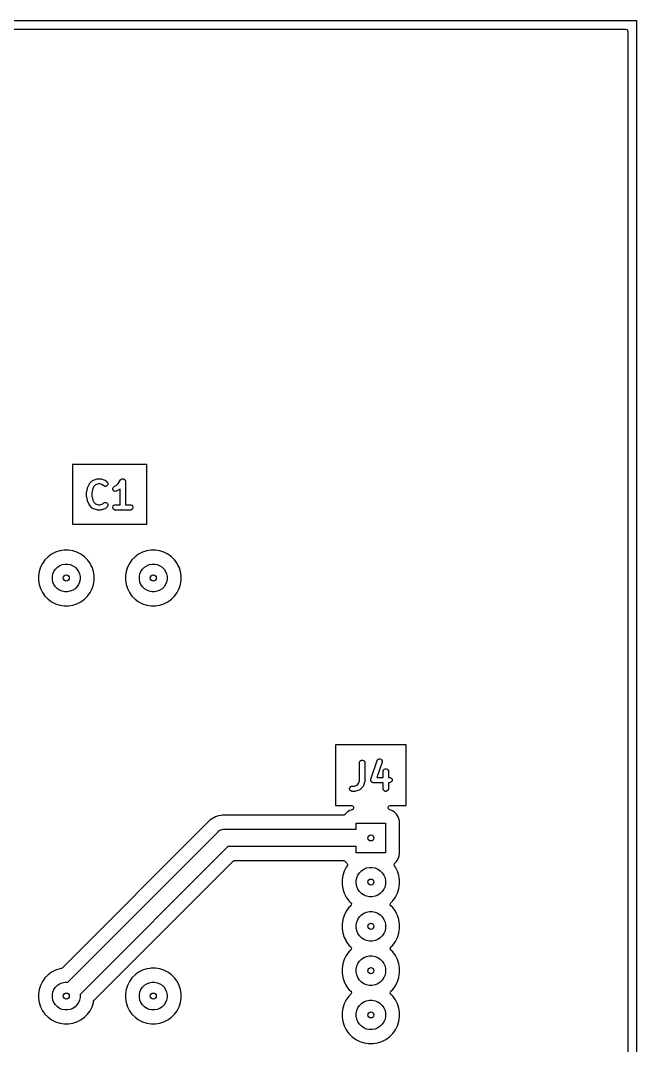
# Model space of a CAD drawing. Extents: x 20 to 124, y -124 to -20.
# Drawn here: x 88.6 to 124, y -78.8 to -20 of the extents above; entities that cross this region are included whole.
import ezdxf

# ---------------------------------------------------------------- set-up
doc = ezdxf.new("R2010")
doc.units = 0
doc.layers.add('BLACK', color=7, linetype='CONTINUOUS')
doc.layers.add('WHITE', color=7, linetype='CONTINUOUS')

msp = doc.modelspace()

# ---------------------------------------------------------------- linework, layer by layer
at = {"layer": 'BLACK', "linetype": 'CONTINUOUS'}
for p, q in [((20.6245, -20.5005), (123.3755, -20.5005)), ((123.3755, -20.5005), (123.442539, -20.520185)), ((123.442539, -20.520185), (123.488294, -20.572989)), ((123.488294, -20.572989), (123.4995, -20.6245)), ((123.4995, -20.6245), (123.4995, -123.3755)), ((95.874072, -45.494984), (91.603225, -45.494984)), ((91.603225, -45.494984), (91.603225, -48.910553)), ((95.874072, -48.910553), (95.874072, -45.494984)), ((92.59822, -46.561548), (92.741077, -46.418691)), ((92.741077, -46.418691), (92.763807, -46.400036)), ((92.763807, -46.400036), (92.768788, -46.397972)), ((92.768788, -46.397972), (92.772858, -46.394443)), ((92.772858, -46.394443), (92.799709, -46.382455)), ((92.799709, -46.382455), (93.013994, -46.311026)), ((93.013994, -46.311026), (93.028503, -46.307726)), ((93.028503, -46.307726), (93.032165, -46.30621)), ((93.032165, -46.30621), (93.037473, -46.305687)), ((93.037473, -46.305687), (93.042668, -46.304506)), ((93.042668, -46.304506), (93.046617, -46.304786)), ((93.046617, -46.304786), (93.061429, -46.303328)), ((93.061429, -46.303328), (93.204286, -46.303328)), ((93.204286, -46.303328), (93.219097, -46.304786)), ((93.219097, -46.304786), (93.223047, -46.304506)), ((93.223047, -46.304506), (93.228241, -46.305687)), ((93.228241, -46.305687), (93.23355, -46.30621)), ((93.23355, -46.30621), (93.237212, -46.307727)), ((93.237212, -46.307727), (93.25172, -46.311026)), ((93.25172, -46.311026), (93.466006, -46.382454)), ((93.466006, -46.382454), (93.492857, -46.394443)), ((93.492857, -46.394443), (93.496927, -46.397973)), ((93.496927, -46.397973), (93.501907, -46.400036)), ((93.501907, -46.400036), (93.524638, -46.418691)), ((93.524638, -46.418691), (93.596066, -46.490119)), ((94.230573, -46.572051), (94.365193, -46.370123)), ((94.365193, -46.370123), (94.365259, -46.370042)), ((94.365259, -46.370042), (94.36528, -46.369992)), ((94.36528, -46.369992), (94.365391, -46.36988)), ((94.365391, -46.36988), (94.383823, -46.347372)), ((94.383823, -46.347372), (94.396165, -46.339106)), ((94.396165, -46.339106), (94.406664, -46.328608)), ((94.406664, -46.328608), (94.42024, -46.322984)), ((94.42024, -46.322984), (94.432453, -46.314806)), ((94.432453, -46.314806), (94.447014, -46.311893)), ((94.447014, -46.311893), (94.460736, -46.30621)), ((94.460736, -46.30621), (94.475433, -46.30621)), ((94.475433, -46.30621), (94.489843, -46.303328)), ((94.489843, -46.303328), (94.504413, -46.30621)), ((94.504413, -46.30621), (94.519264, -46.30621)), ((94.519264, -46.30621), (94.532838, -46.311832)), ((94.532838, -46.311832), (94.547257, -46.314685)), ((94.547257, -46.314685), (94.559617, -46.322925)), ((94.559617, -46.322925), (94.573336, -46.328608)), ((94.573336, -46.328608), (94.583725, -46.338997)), ((94.583725, -46.338997), (94.595956, -46.347151)), ((94.595956, -46.347151), (94.604221, -46.359493)), ((94.604221, -46.359493), (94.61472, -46.369992)), ((94.61472, -46.369992), (94.620343, -46.383568)), ((94.620343, -46.383568), (94.628522, -46.395781)), ((94.628522, -46.395781), (94.631434, -46.410343)), ((94.631434, -46.410343), (94.637118, -46.424064)), ((94.637118, -46.424064), (94.639969, -46.453016)), ((94.639969, -46.453016), (94.64, -46.45317)), ((94.64, -46.45317), (94.639989, -46.453222)), ((94.639989, -46.453222), (94.64, -46.453328)), ((94.64, -46.453328), (94.64, -47.803328)), ((92.413225, -47.077943), (92.414311, -47.066921)), ((92.414311, -47.066921), (92.415158, -47.064876)), ((92.415158, -47.064876), (92.415908, -47.059805)), ((92.415908, -47.059805), (92.487336, -46.774091)), ((92.487336, -46.774091), (92.488107, -46.771932)), ((92.488107, -46.771932), (92.488184, -46.770852)), ((92.488184, -46.770852), (92.492842, -46.758677)), ((92.492842, -46.758677), (92.497229, -46.7464)), ((92.497229, -46.7464), (92.497873, -46.745529)), ((92.497873, -46.745529), (92.498693, -46.743389)), ((92.498693, -46.743389), (92.570122, -46.600532)), ((92.570122, -46.600532), (92.578049, -46.587938)), ((92.578049, -46.587938), (92.579565, -46.584279)), ((92.579565, -46.584279), (92.582946, -46.580159)), ((92.582946, -46.580159), (92.585787, -46.575646)), ((92.585787, -46.575646), (92.58878, -46.573049)), ((92.58878, -46.573049), (92.59822, -46.561548)), ((92.774383, -46.862827), (92.711429, -47.114648)), ((92.827564, -46.756467), (92.774383, -46.862827)), ((92.92817, -46.655861), (92.827564, -46.756467)), ((93.085772, -46.603328), (92.92817, -46.655861)), ((93.179946, -46.603328), (93.085772, -46.603328)), ((93.337544, -46.655861), (93.179946, -46.603328)), ((93.383934, -46.702251), (93.337544, -46.655861)), ((93.406664, -46.720906), (93.383934, -46.702251)), ((93.460737, -46.743302), (93.406664, -46.720906)), ((93.519263, -46.743302), (93.460737, -46.743302)), ((93.573335, -46.720906), (93.519263, -46.743302)), ((93.614721, -46.67952), (93.573335, -46.720906)), ((93.596066, -46.490119), (93.614721, -46.512849)), ((93.614721, -46.512849), (93.637117, -46.566922)), ((93.637117, -46.625448), (93.614721, -46.67952)), ((93.637117, -46.566922), (93.637117, -46.625448)), ((93.912607, -46.863139), (93.931114, -46.807616)), ((93.916756, -46.921519), (93.912607, -46.863139)), ((93.94293, -46.973868), (93.916756, -46.921519)), ((93.931114, -46.807616), (93.969461, -46.763401)), ((93.987145, -47.012215), (93.94293, -46.973868)), ((93.969461, -46.763401), (93.994347, -46.747736)), ((94.042668, -47.030722), (93.987145, -47.012215)), ((93.994347, -46.747736), (94.115432, -46.687192)), ((94.101048, -47.026573), (94.042668, -47.030722)), ((94.128511, -47.016064), (94.101048, -47.026573)), ((94.115432, -46.687192), (94.230573, -46.572051)), ((94.271368, -46.944635), (94.128511, -47.016064)), ((94.283961, -46.936707), (94.271368, -46.944635)), ((94.287621, -46.935192), (94.283961, -46.936707)), ((94.29174, -46.93181), (94.287621, -46.935192)), ((94.296254, -46.92897), (94.29174, -46.93181)), ((94.29885, -46.925976), (94.296254, -46.92897)), ((94.310352, -46.916537), (94.29885, -46.925976)), ((94.34, -46.886889), (94.310352, -46.916537)), ((94.34, -47.803328), (94.34, -46.886889)), ((92.411429, -47.096185), (92.411931, -47.091081)), ((92.411429, -47.310471), (92.411429, -47.096185)), ((92.411931, -47.315574), (92.411429, -47.310471)), ((92.411606, -47.088894), (92.413225, -47.077943)), ((92.411931, -47.091081), (92.411606, -47.088894)), ((92.411606, -47.317762), (92.411931, -47.315574)), ((92.413225, -47.328712), (92.411606, -47.317762)), ((92.414311, -47.339735), (92.413225, -47.328712)), ((92.415158, -47.341779), (92.414311, -47.339735)), ((92.415908, -47.346851), (92.415158, -47.341779)), ((92.487336, -47.632565), (92.415908, -47.346851)), ((92.488107, -47.634723), (92.487336, -47.632565)), ((92.488184, -47.635804), (92.488107, -47.634723)), ((92.492842, -47.647978), (92.488184, -47.635804)), ((92.497229, -47.660256), (92.492842, -47.647978)), ((92.711429, -47.114648), (92.711429, -47.292007)), ((92.711429, -47.292007), (92.774383, -47.543828)), ((92.774383, -47.543828), (92.827564, -47.650188)), ((92.827564, -47.650188), (92.928169, -47.750794)), ((92.497873, -47.661126), (92.497229, -47.660256)), ((92.498693, -47.663267), (92.497873, -47.661126)), ((92.570122, -47.806124), (92.498693, -47.663267)), ((92.578049, -47.818717), (92.570122, -47.806124)), ((92.579565, -47.822377), (92.578049, -47.818717)), ((92.582946, -47.826496), (92.579565, -47.822377)), ((92.585787, -47.83101), (92.582946, -47.826496)), ((92.58878, -47.833606), (92.585787, -47.83101)), ((92.59822, -47.845108), (92.58878, -47.833606)), ((92.741077, -47.987966), (92.59822, -47.845108)), ((92.763807, -48.006621), (92.741077, -47.987966)), ((92.768786, -48.008683), (92.763807, -48.006621)), ((92.772858, -48.012215), (92.768786, -48.008683)), ((92.799709, -48.024203), (92.772858, -48.012215)), ((93.013995, -48.095631), (92.799709, -48.024203)), ((92.928169, -47.750794), (93.085772, -47.803328)), ((93.028507, -48.09893), (93.013995, -48.095631)), ((93.032165, -48.100446), (93.028507, -48.09893)), ((93.037467, -48.100968), (93.032165, -48.100446)), ((93.042669, -48.102151), (93.037467, -48.100968)), ((93.046623, -48.101869), (93.042669, -48.102151)), ((93.061429, -48.103328), (93.046623, -48.101869)), ((93.204286, -48.103328), (93.061429, -48.103328)), ((93.085772, -47.803328), (93.179943, -47.803328)), ((93.179943, -47.803328), (93.337545, -47.750794)), ((93.219091, -48.101869), (93.204286, -48.103328)), ((93.223046, -48.102151), (93.219091, -48.101869)), ((93.228247, -48.100968), (93.223046, -48.102151)), ((93.23355, -48.100446), (93.228247, -48.100968)), ((93.237207, -48.09893), (93.23355, -48.100446)), ((93.25172, -48.095631), (93.237207, -48.09893)), ((93.466006, -48.024203), (93.25172, -48.095631)), ((93.337545, -47.750794), (93.383933, -47.704406)), ((93.383933, -47.704406), (93.406664, -47.685751)), ((93.406664, -47.685751), (93.460736, -47.663354)), ((93.460736, -47.663354), (93.519262, -47.663353)), ((93.492857, -48.012215), (93.466006, -48.024203)), ((93.49693, -48.008681), (93.492857, -48.012215)), ((93.501908, -48.00662), (93.49693, -48.008681)), ((93.524639, -47.987965), (93.501908, -48.00662)), ((93.519262, -47.663353), (93.573334, -47.68575)), ((93.596067, -47.916536), (93.524639, -47.987965)), ((93.573334, -47.68575), (93.61472, -47.727135)), ((93.614721, -47.893806), (93.596067, -47.916536)), ((93.61472, -47.727135), (93.637117, -47.781207)), ((93.637118, -47.839733), (93.614721, -47.893806)), ((93.637117, -47.781207), (93.637118, -47.839733)), ((93.914311, -47.924064), (93.936709, -47.869992)), ((93.914311, -47.982592), (93.914311, -47.924064)), ((93.936709, -48.036664), (93.914311, -47.982592)), ((93.936709, -47.869992), (93.978093, -47.828608)), ((93.978093, -48.078048), (93.936709, -48.036664)), ((93.978093, -47.828608), (94.032165, -47.80621)), ((94.032165, -48.100446), (93.978093, -48.078048)), ((94.032165, -47.80621), (94.061429, -47.803328)), ((94.061429, -48.103328), (94.032165, -48.100446)), ((94.061429, -47.803328), (94.34, -47.803328)), ((94.918572, -48.103328), (94.061429, -48.103328)), ((94.64, -47.803328), (94.918572, -47.803328)), ((94.918572, -47.803328), (94.947836, -47.80621)), ((94.947836, -48.100446), (94.918572, -48.103328)), ((94.947836, -47.80621), (95.001908, -47.828608)), ((95.001908, -48.078048), (94.947836, -48.100446)), ((95.001908, -47.828608), (95.043292, -47.869992)), ((95.043292, -48.036664), (95.001908, -48.078048)), ((95.043292, -47.869992), (95.06569, -47.924064)), ((95.06569, -47.982592), (95.043292, -48.036664)), ((95.06569, -47.924064), (95.06569, -47.982592)), ((91.603225, -48.910553), (95.874072, -48.910553)), ((90.625616, -50.51676), (90.401151, -50.631132)), ((90.865214, -50.43891), (90.625616, -50.51676)), ((90.989626, -50.419205), (90.865214, -50.43891)), ((91.114038, -50.3995), (90.989626, -50.419205)), ((91.365962, -50.3995), (91.114038, -50.3995)), ((91.614785, -50.43891), (91.365962, -50.3995)), ((91.854383, -50.51676), (91.614785, -50.43891)), ((92.008747, -50.595413), (91.854383, -50.51676)), ((92.078845, -50.63113), (92.008747, -50.595413)), ((95.625616, -50.51676), (95.401151, -50.631132)), ((95.865214, -50.43891), (95.625616, -50.51676)), ((95.989626, -50.419205), (95.865214, -50.43891)), ((96.114038, -50.3995), (95.989626, -50.419205)), ((96.365962, -50.3995), (96.114038, -50.3995)), ((96.614785, -50.43891), (96.365962, -50.3995)), ((96.854383, -50.51676), (96.614785, -50.43891)), ((97.008747, -50.595413), (96.854383, -50.51676)), ((97.078845, -50.63113), (97.008747, -50.595413)), ((89.871132, -51.161151), (89.75676, -51.385616)), ((90.019201, -50.95735), (89.871132, -51.161151)), ((90.019205, -50.957345), (90.019201, -50.95735)), ((90.197345, -50.779205), (90.019205, -50.957345)), ((90.19735, -50.779201), (90.197345, -50.779205)), ((90.401151, -50.631132), (90.19735, -50.779201)), ((92.078847, -50.631131), (92.078845, -50.63113)), ((92.078848, -50.631132), (92.078847, -50.631131)), ((92.282649, -50.779201), (92.078848, -50.631132)), ((92.282654, -50.779205), (92.282649, -50.779201)), ((92.460794, -50.957345), (92.282654, -50.779205)), ((92.460798, -50.95735), (92.460794, -50.957345)), ((92.589952, -51.135117), (92.460798, -50.95735)), ((92.60887, -51.161155), (92.589952, -51.135117)), ((92.658693, -51.258939), (92.60887, -51.161155)), ((94.871132, -51.161151), (94.75676, -51.385616)), ((95.019201, -50.95735), (94.871132, -51.161151)), ((95.019205, -50.957345), (95.019201, -50.95735)), ((95.197345, -50.779205), (95.019205, -50.957345)), ((95.19735, -50.779201), (95.197345, -50.779205)), ((95.401151, -50.631132), (95.19735, -50.779201)), ((97.078847, -50.631131), (97.078845, -50.63113)), ((97.078848, -50.631132), (97.078847, -50.631131)), ((97.282649, -50.779201), (97.078848, -50.631132)), ((97.282654, -50.779205), (97.282649, -50.779201)), ((97.460794, -50.957345), (97.282654, -50.779205)), ((97.460798, -50.95735), (97.460794, -50.957345)), ((97.589952, -51.135117), (97.460798, -50.95735)), ((97.60887, -51.161155), (97.589952, -51.135117)), ((97.658693, -51.258939), (97.60887, -51.161155)), ((89.67891, -51.625214), (89.6395, -51.874038)), ((89.75676, -51.385616), (89.67891, -51.625214)), ((90.443852, -51.921586), (90.474448, -51.767772)), ((90.474448, -51.767772), (90.534463, -51.622883)), ((90.534463, -51.622883), (90.621592, -51.492485)), ((90.621592, -51.492485), (90.732485, -51.381592)), ((90.732485, -51.381592), (90.862883, -51.294463)), ((90.862883, -51.294463), (91.007772, -51.234448)), ((91.007772, -51.234448), (91.161586, -51.203852)), ((91.161586, -51.203852), (91.318414, -51.203852)), ((91.318414, -51.203852), (91.472228, -51.234448)), ((91.472228, -51.234448), (91.617117, -51.294463)), ((91.617117, -51.294463), (91.747515, -51.381592)), ((91.747515, -51.381592), (91.858408, -51.492485)), ((91.858408, -51.492485), (91.945537, -51.622883)), ((91.945537, -51.622883), (92.005552, -51.767772)), ((92.005552, -51.767772), (92.036148, -51.921586)), ((92.723239, -51.385616), (92.658693, -51.258939)), ((92.723239, -51.385618), (92.723239, -51.385616)), ((92.723241, -51.385621), (92.723239, -51.385618)), ((92.80109, -51.625215), (92.723241, -51.385621)), ((92.8405, -51.874038), (92.80109, -51.625215)), ((94.67891, -51.625214), (94.6395, -51.874038)), ((94.75676, -51.385616), (94.67891, -51.625214)), ((95.443852, -51.921586), (95.474448, -51.767772)), ((95.474448, -51.767772), (95.534463, -51.622883)), ((95.534463, -51.622883), (95.621592, -51.492485)), ((95.621592, -51.492485), (95.732485, -51.381592)), ((95.732485, -51.381592), (95.862883, -51.294463)), ((95.862883, -51.294463), (96.007772, -51.234448)), ((96.007772, -51.234448), (96.161586, -51.203852)), ((96.161586, -51.203852), (96.318414, -51.203852)), ((96.318414, -51.203852), (96.472228, -51.234448)), ((96.472228, -51.234448), (96.617117, -51.294463)), ((96.617117, -51.294463), (96.747515, -51.381592)), ((96.747515, -51.381592), (96.858408, -51.492485)), ((96.858408, -51.492485), (96.945537, -51.622883)), ((96.945537, -51.622883), (97.005552, -51.767772)), ((97.005552, -51.767772), (97.036148, -51.921586)), ((97.723239, -51.385616), (97.658693, -51.258939)), ((97.723239, -51.385618), (97.723239, -51.385616)), ((97.723241, -51.385621), (97.723239, -51.385618)), ((97.80109, -51.625215), (97.723241, -51.385621)), ((97.8405, -51.874038), (97.80109, -51.625215)), ((89.6395, -51.874038), (89.6395, -52.125961)), ((89.6395, -52.125961), (89.67891, -52.374785)), ((90.443852, -52.078414), (90.443852, -51.921586)), ((90.474448, -52.232228), (90.443852, -52.078414)), ((90.534463, -52.377117), (90.474448, -52.232228)), ((92.005552, -52.232228), (91.945537, -52.377117)), ((92.036148, -52.078414), (92.005552, -52.232228)), ((92.036148, -51.921586), (92.036148, -52.078414)), ((92.80109, -52.374785), (92.8405, -52.125962)), ((92.8405, -52.125962), (92.8405, -51.874038)), ((94.6395, -51.874038), (94.6395, -52.125961)), ((94.6395, -52.125961), (94.67891, -52.374785)), ((95.443852, -52.078414), (95.443852, -51.921586)), ((95.474448, -52.232228), (95.443852, -52.078414)), ((95.534463, -52.377117), (95.474448, -52.232228)), ((97.005552, -52.232228), (96.945537, -52.377117)), ((97.036148, -52.078414), (97.005552, -52.232228)), ((97.036148, -51.921586), (97.036148, -52.078414)), ((97.80109, -52.374785), (97.8405, -52.125962)), ((97.8405, -52.125962), (97.8405, -51.874038)), ((89.67891, -52.374785), (89.75676, -52.614383)), ((89.75676, -52.614383), (89.871132, -52.838848)), ((89.871132, -52.838848), (90.019201, -53.042649)), ((90.621592, -52.507515), (90.534463, -52.377117)), ((90.732485, -52.618408), (90.621592, -52.507515)), ((90.862883, -52.705537), (90.732485, -52.618408)), ((91.007772, -52.765552), (90.862883, -52.705537)), ((91.161586, -52.796148), (91.007772, -52.765552)), ((91.318414, -52.796148), (91.161586, -52.796148)), ((91.472228, -52.765552), (91.318414, -52.796148)), ((91.617117, -52.705537), (91.472228, -52.765552)), ((91.747515, -52.618408), (91.617117, -52.705537)), ((91.858408, -52.507515), (91.747515, -52.618408)), ((91.945537, -52.377117), (91.858408, -52.507515)), ((92.460793, -53.042656), (92.60887, -52.838845)), ((92.60887, -52.838845), (92.723241, -52.614379)), ((92.723241, -52.614379), (92.80109, -52.374785)), ((94.67891, -52.374785), (94.75676, -52.614383)), ((94.75676, -52.614383), (94.871132, -52.838848)), ((94.871132, -52.838848), (95.019201, -53.042649)), ((95.621592, -52.507515), (95.534463, -52.377117)), ((95.732485, -52.618408), (95.621592, -52.507515)), ((95.862883, -52.705537), (95.732485, -52.618408)), ((96.007772, -52.765552), (95.862883, -52.705537)), ((96.161586, -52.796148), (96.007772, -52.765552)), ((96.318414, -52.796148), (96.161586, -52.796148)), ((96.472228, -52.765552), (96.318414, -52.796148)), ((96.617117, -52.705537), (96.472228, -52.765552)), ((96.747515, -52.618408), (96.617117, -52.705537)), ((96.858408, -52.507515), (96.747515, -52.618408)), ((96.945537, -52.377117), (96.858408, -52.507515)), ((97.460793, -53.042656), (97.60887, -52.838845)), ((97.60887, -52.838845), (97.723241, -52.614379)), ((97.723241, -52.614379), (97.80109, -52.374785)), ((90.019201, -53.042649), (90.019205, -53.042654)), ((90.019205, -53.042654), (90.197345, -53.220794)), ((90.197345, -53.220794), (90.19735, -53.220798)), ((90.19735, -53.220798), (90.375117, -53.349952)), ((90.375117, -53.349952), (90.401155, -53.36887)), ((90.401155, -53.36887), (90.544184, -53.441747)), ((90.544184, -53.441747), (90.625616, -53.483239)), ((90.625616, -53.483239), (90.625618, -53.483239)), ((90.625618, -53.483239), (90.625621, -53.483241)), ((90.625621, -53.483241), (90.865215, -53.56109)), ((91.614785, -53.56109), (91.854379, -53.483241)), ((91.854379, -53.483241), (92.078845, -53.36887)), ((92.078845, -53.36887), (92.282656, -53.220793)), ((92.282656, -53.220793), (92.460793, -53.042656)), ((95.019201, -53.042649), (95.019205, -53.042654)), ((95.019205, -53.042654), (95.197345, -53.220794)), ((95.197345, -53.220794), (95.19735, -53.220798)), ((95.19735, -53.220798), (95.375117, -53.349952)), ((95.375117, -53.349952), (95.401155, -53.36887)), ((95.401155, -53.36887), (95.544184, -53.441747)), ((95.544184, -53.441747), (95.625616, -53.483239)), ((95.625616, -53.483239), (95.625618, -53.483239)), ((95.625618, -53.483239), (95.625621, -53.483241)), ((95.625621, -53.483241), (95.865215, -53.56109)), ((96.614785, -53.56109), (96.854379, -53.483241)), ((96.854379, -53.483241), (97.078845, -53.36887)), ((97.078845, -53.36887), (97.282656, -53.220793)), ((97.282656, -53.220793), (97.460793, -53.042656)), ((90.865215, -53.56109), (91.114038, -53.6005)), ((91.114038, -53.6005), (91.114039, -53.6005)), ((91.114039, -53.6005), (91.365961, -53.6005)), ((91.365961, -53.6005), (91.365962, -53.6005)), ((91.365962, -53.6005), (91.614785, -53.56109)), ((95.865215, -53.56109), (96.114038, -53.6005)), ((96.114038, -53.6005), (96.114039, -53.6005)), ((96.114039, -53.6005), (96.365961, -53.6005)), ((96.365961, -53.6005), (96.365962, -53.6005)), ((96.365962, -53.6005), (96.614785, -53.56109)), ((110.766928, -61.574676), (106.713071, -61.574676)), ((106.713071, -61.574676), (106.713071, -65.060553)), ((110.766928, -65.060553), (110.766928, -61.574676)), ((108.09, -62.603328), (108.092882, -62.574064)), ((108.09, -63.650416), (108.09, -62.603328)), ((108.092882, -62.574064), (108.11528, -62.519992)), ((108.11528, -62.519992), (108.156664, -62.478608)), ((108.156664, -62.478608), (108.210736, -62.45621)), ((108.210736, -62.45621), (108.269264, -62.45621)), ((108.269264, -62.45621), (108.323336, -62.478608)), ((108.323336, -62.478608), (108.36472, -62.519992)), ((108.36472, -62.519992), (108.387118, -62.574064)), ((108.387118, -62.574064), (108.39, -62.603328)), ((108.39, -62.603328), (108.39, -63.674757)), ((108.740555, -63.555894), (109.097697, -62.484466)), ((109.382302, -62.579335), (109.09097, -63.453328)), ((109.097697, -62.484466), (109.109686, -62.457615)), ((109.109686, -62.457615), (109.148033, -62.413401)), ((109.148033, -62.413401), (109.20038, -62.387227)), ((109.20038, -62.387227), (109.25876, -62.383078)), ((109.25876, -62.383078), (109.314285, -62.401586)), ((109.314285, -62.401586), (109.358499, -62.439934)), ((109.358499, -62.439934), (109.384673, -62.492281)), ((109.388822, -62.550661), (109.382302, -62.579335)), ((109.384673, -62.492281), (109.388822, -62.550661)), ((109.513807, -62.978608), (109.567879, -62.95621)), ((109.567879, -62.95621), (109.626407, -62.95621)), ((109.626407, -62.95621), (109.680479, -62.978608)), ((109.09097, -63.453328), (109.447143, -63.453328)), ((109.447143, -63.103328), (109.450025, -63.074064)), ((109.447143, -63.453328), (109.447143, -63.103328)), ((109.450025, -63.074064), (109.472423, -63.019992)), ((109.472423, -63.019992), (109.513807, -62.978608)), ((109.680479, -62.978608), (109.721863, -63.019992)), ((109.721863, -63.019992), (109.744261, -63.074064)), ((109.744261, -63.074064), (109.747143, -63.103328)), ((109.747143, -63.103328), (109.747143, -63.453328)), ((109.747143, -63.453328), (109.811428, -63.453328)), ((109.811428, -63.453328), (109.840692, -63.45621)), ((109.840692, -63.45621), (109.894764, -63.478608)), ((109.894764, -63.478608), (109.936148, -63.519992)), ((109.936148, -63.519992), (109.958546, -63.574064)), ((107.521453, -64.074064), (107.543851, -64.019992)), ((107.521453, -64.132592), (107.521453, -64.074064)), ((107.543851, -64.186664), (107.521453, -64.132592)), ((107.543851, -64.019992), (107.585235, -63.978608)), ((107.585235, -63.978608), (107.639307, -63.95621)), ((107.639307, -63.95621), (107.668571, -63.953328)), ((107.668571, -63.953328), (107.787085, -63.953328)), ((107.787085, -63.953328), (107.944687, -63.900794)), ((107.944687, -63.900794), (108.037466, -63.808014)), ((108.037466, -63.808014), (108.09, -63.650416)), ((108.274637, -63.995108), (108.13178, -64.137966)), ((108.293292, -63.972377), (108.274637, -63.995108)), ((108.295354, -63.967397), (108.293292, -63.972377)), ((108.298885, -63.963327), (108.295354, -63.967397)), ((108.310873, -63.936477), (108.298885, -63.963327)), ((108.382302, -63.722192), (108.310873, -63.936477)), ((108.385601, -63.707682), (108.382302, -63.722192)), ((108.387118, -63.704021), (108.385601, -63.707682)), ((108.38764, -63.698712), (108.387118, -63.704021)), ((108.388822, -63.693518), (108.38764, -63.698712)), ((108.39, -63.674757), (108.388541, -63.689568)), ((108.388541, -63.689568), (108.388822, -63.693518)), ((108.734035, -63.584567), (108.735739, -63.577073)), ((108.735739, -63.608544), (108.734035, -63.584567)), ((108.735739, -63.574064), (108.737256, -63.570401)), ((108.735739, -63.577073), (108.735739, -63.574064)), ((108.735739, -63.632592), (108.735739, -63.608544)), ((108.737801, -63.637572), (108.735739, -63.632592)), ((108.737256, -63.570401), (108.740555, -63.555894)), ((108.738184, -63.642948), (108.737801, -63.637572)), ((108.748936, -63.664452), (108.738184, -63.642948)), ((108.758137, -63.686664), (108.748936, -63.664452)), ((108.761947, -63.690474), (108.758137, -63.686664)), ((108.764358, -63.695295), (108.761947, -63.690474)), ((108.782519, -63.711046), (108.764358, -63.695295)), ((108.799521, -63.728048), (108.782519, -63.711046)), ((108.8045, -63.73011), (108.799521, -63.728048)), ((108.808572, -63.733642), (108.8045, -63.73011)), ((108.831378, -63.741244), (108.808572, -63.733642)), ((108.853593, -63.750446), (108.831378, -63.741244)), ((108.861244, -63.751199), (108.853593, -63.750446)), ((108.864096, -63.75215), (108.861244, -63.751199)), ((108.868045, -63.751869), (108.864096, -63.75215)), ((108.882857, -63.753328), (108.868045, -63.751869)), ((109.447143, -63.753328), (108.882857, -63.753328)), ((109.447143, -64.103328), (109.447143, -63.753328)), ((109.450025, -64.132592), (109.447143, -64.103328)), ((109.472423, -64.186664), (109.450025, -64.132592)), ((109.744261, -64.132592), (109.721863, -64.186664)), ((109.747143, -64.103328), (109.744261, -64.132592)), ((109.811428, -63.753328), (109.747143, -63.753328)), ((109.747143, -63.753328), (109.747143, -64.103328)), ((109.840692, -63.750446), (109.811428, -63.753328)), ((109.894764, -63.728048), (109.840692, -63.750446)), ((109.936148, -63.686664), (109.894764, -63.728048)), ((109.958546, -63.632592), (109.936148, -63.686664)), ((109.958546, -63.574064), (109.958546, -63.632592)), ((107.585235, -64.228048), (107.543851, -64.186664)), ((107.639307, -64.250446), (107.585235, -64.228048)), ((107.668571, -64.253328), (107.639307, -64.250446)), ((107.811428, -64.253328), (107.668571, -64.253328)), ((107.826233, -64.251869), (107.811428, -64.253328)), ((107.830188, -64.252151), (107.826233, -64.251869)), ((107.835389, -64.250968), (107.830188, -64.252151)), ((107.840692, -64.250446), (107.835389, -64.250968)), ((107.844349, -64.24893), (107.840692, -64.250446)), ((107.858862, -64.245631), (107.844349, -64.24893)), ((108.073148, -64.174203), (107.858862, -64.245631)), ((108.099999, -64.162215), (108.073148, -64.174203)), ((108.10407, -64.158683), (108.099999, -64.162215)), ((108.10905, -64.156621), (108.10407, -64.158683)), ((108.13178, -64.137966), (108.10905, -64.156621)), ((109.513807, -64.228048), (109.472423, -64.186664)), ((109.567879, -64.250446), (109.513807, -64.228048)), ((109.626407, -64.250446), (109.567879, -64.250446)), ((109.680479, -64.228048), (109.626407, -64.250446)), ((109.721863, -64.186664), (109.680479, -64.228048)), ((106.713071, -65.060553), (107.621313, -65.060553)), ((107.662267, -65.301595), (107.540478, -65.34421)), ((107.621313, -65.060553), (107.688352, -65.080238)), ((107.715026, -65.265756), (107.662267, -65.301595)), ((107.688352, -65.080238), (107.734107, -65.133042)), ((107.744051, -65.2022), (107.715026, -65.265756)), ((107.734107, -65.133042), (107.744051, -65.2022)), ((109.735209, -65.19592), (109.748665, -65.127359)), ((109.760956, -65.260873), (109.735209, -65.19592)), ((109.748665, -65.127359), (109.797052, -65.076956)), ((109.817733, -65.301595), (109.760956, -65.260873)), ((109.797052, -65.076956), (109.858687, -65.060553)), ((109.939521, -65.34421), (109.817733, -65.301595)), ((109.858687, -65.060553), (110.766928, -65.060553)), ((99.638388, -65.807713), (99.472778, -65.928036)), ((99.729585, -65.761246), (99.638388, -65.807713)), ((99.820774, -65.714782), (99.729584, -65.761245)), ((99.729584, -65.761245), (99.729585, -65.761246)), ((99.865352, -65.700297), (99.820774, -65.714782)), ((99.918123, -65.683151), (99.865352, -65.700297)), ((100.015463, -65.651523), (99.918123, -65.68315)), ((99.918123, -65.68315), (99.918123, -65.683151)), ((100.150253, -65.630174), (100.015463, -65.651523)), ((100.217648, -65.6195), (100.150253, -65.630174)), ((100.422351, -65.6195), (100.217648, -65.6195)), ((107.15919, -65.6195), (100.422351, -65.6195)), ((107.198946, -65.612954), (107.15919, -65.6195)), ((107.256135, -65.572815), (107.198946, -65.612954)), ((107.260183, -65.567738), (107.256135, -65.572815)), ((107.387737, -65.440184), (107.260183, -65.567738)), ((107.540478, -65.34421), (107.387737, -65.440184)), ((109.982298, -65.371089), (109.939521, -65.34421)), ((110.092262, -65.440184), (109.982298, -65.371089)), ((110.219816, -65.567738), (110.092262, -65.440184)), ((110.255931, -65.625215), (110.219816, -65.567738)), ((110.315788, -65.720476), (110.255931, -65.625215)), ((110.375368, -65.890745), (110.315788, -65.720476)), ((110.375369, -65.89075), (110.375368, -65.890745)), ((110.37957, -65.928036), (110.375369, -65.89075)), ((99.472778, -65.928036), (91.00859, -74.392223)), ((100.015619, -66.523323), (100.128658, -66.45806)), ((100.128658, -66.45806), (100.146908, -66.45317)), ((100.146908, -66.45317), (100.254737, -66.424277)), ((100.254737, -66.424277), (100.254752, -66.424277)), ((100.254752, -66.424277), (100.32, -66.42)), ((100.32, -66.42), (107.89, -66.42)), ((107.89, -66.42), (107.89, -66.07)), ((107.89, -66.07), (109.59, -66.07)), ((109.59, -66.07), (109.59, -67.77)), ((110.3905, -66.025046), (110.37957, -65.928036)), ((110.3905, -67.814954), (110.3905, -66.025046)), ((91.327278, -75.205615), (99.966447, -66.566447)), ((99.966447, -66.566447), (100.01561, -66.523331)), ((100.01561, -66.523331), (100.015619, -66.523323)), ((100.527106, -67.42), (92.034384, -75.912721)), ((107.89, -67.42), (100.527106, -67.42)), ((107.89, -67.77), (107.89, -67.42)), ((100.822366, -68.256819), (100.883689, -68.223334)), ((100.883689, -68.223334), (100.910047, -68.2205)), ((100.910047, -68.2205), (107.15919, -68.2205)), ((107.15919, -68.2205), (107.189158, -68.229299)), ((107.189158, -68.229299), (107.219624, -68.236224)), ((107.219624, -68.236224), (107.22327, -68.239316)), ((107.22327, -68.239316), (107.226229, -68.240185)), ((107.226229, -68.240185), (107.247681, -68.257636)), ((109.59, -67.77), (107.89, -67.77)), ((110.219816, -68.272262), (110.315789, -68.119522)), ((110.315789, -68.119522), (110.375368, -67.949255)), ((110.375368, -67.949255), (110.3905, -67.814954)), ((93.205145, -75.874038), (100.822366, -68.256819)), ((107.210422, -68.826423), (107.13014, -69.073506)), ((107.328367, -68.594946), (107.210422, -68.826423)), ((107.247681, -68.257636), (107.256886, -68.267013)), ((107.256886, -68.267013), (107.260184, -68.272262)), ((107.260184, -68.272262), (107.361012, -68.37309)), ((107.373214, -68.533219), (107.328367, -68.594946)), ((107.361012, -68.37309), (107.361386, -68.373471)), ((107.361386, -68.373471), (107.377611, -68.403851)), ((107.388094, -68.505498), (107.373214, -68.533219)), ((107.377611, -68.403851), (107.394061, -68.433977)), ((107.38867, -68.504745), (107.388094, -68.505498)), ((107.3887, -68.50437), (107.38867, -68.504745)), ((107.389077, -68.503669), (107.3887, -68.50437)), ((107.391527, -68.469409), (107.389077, -68.503669)), ((107.394301, -68.435102), (107.391527, -68.469409)), ((107.394061, -68.433977), (107.394018, -68.434572)), ((107.394018, -68.434572), (107.394301, -68.435102)), ((108.082941, -68.920766), (108.200766, -68.802941)), ((108.200766, -68.802941), (108.339313, -68.710367)), ((108.339313, -68.710367), (108.493258, -68.646601)), ((108.493258, -68.646601), (108.656685, -68.614093)), ((108.656685, -68.614093), (108.823315, -68.614093)), ((108.823315, -68.614093), (108.986742, -68.646601)), ((108.986742, -68.646601), (109.140687, -68.710367)), ((109.140687, -68.710367), (109.279234, -68.802941)), ((109.279234, -68.802941), (109.397059, -68.920766)), ((110.083306, -68.467416), (110.099131, -68.399362)), ((110.106785, -68.533219), (110.083306, -68.467416)), ((110.099131, -68.399362), (110.119423, -68.372655)), ((110.151632, -68.594946), (110.106785, -68.533219)), ((110.119423, -68.372655), (110.219816, -68.272262)), ((110.151633, -68.594948), (110.151632, -68.594946)), ((110.269577, -68.826423), (110.151633, -68.594948)), ((110.269577, -68.826425), (110.269577, -68.826423)), ((110.269579, -68.826428), (110.269577, -68.826425)), ((110.34986, -69.073507), (110.269579, -68.826428)), ((107.13014, -69.073506), (107.0895, -69.330097)), ((107.0895, -69.330097), (107.0895, -69.589902)), ((107.894093, -69.376685), (107.926601, -69.213258)), ((107.894093, -69.543315), (107.894093, -69.376685)), ((107.926601, -69.213258), (107.990367, -69.059313)), ((107.990367, -69.059313), (108.082941, -68.920766)), ((109.397059, -68.920766), (109.489633, -69.059313)), ((109.489633, -69.059313), (109.553399, -69.213258)), ((109.553399, -69.213258), (109.585907, -69.376685)), ((109.585907, -69.376685), (109.585907, -69.543315)), ((110.368947, -69.194021), (110.34986, -69.073507)), ((110.3905, -69.330097), (110.368947, -69.194021)), ((110.3905, -69.589902), (110.3905, -69.330097)), ((107.0895, -69.589902), (107.13014, -69.846493)), ((107.13014, -69.846493), (107.210422, -70.093576)), ((107.926601, -69.706742), (107.894093, -69.543315)), ((107.990367, -69.860687), (107.926601, -69.706742)), ((108.082941, -69.999234), (107.990367, -69.860687)), ((108.200766, -70.117059), (108.082941, -69.999234)), ((109.397059, -69.999234), (109.279234, -70.117059)), ((109.489633, -69.860687), (109.397059, -69.999234)), ((109.553399, -69.706742), (109.489633, -69.860687)), ((109.585907, -69.543315), (109.553399, -69.706742)), ((110.269579, -70.093572), (110.34986, -69.846493)), ((110.34986, -69.846493), (110.373141, -69.6995)), ((110.373141, -69.6995), (110.3905, -69.589902)), ((107.210422, -70.093576), (107.328368, -70.325054)), ((107.328368, -70.325054), (107.481066, -70.535225)), ((107.481066, -70.535225), (107.481071, -70.535231)), ((107.481071, -70.535231), (107.588159, -70.642319)), ((108.339313, -70.209633), (108.200766, -70.117059)), ((108.493258, -70.273399), (108.339313, -70.209633)), ((108.656685, -70.305907), (108.493258, -70.273399)), ((108.823315, -70.305907), (108.656685, -70.305907)), ((108.986742, -70.273399), (108.823315, -70.305907)), ((109.140687, -70.209633), (108.986742, -70.273399)), ((109.279234, -70.117059), (109.140687, -70.209633)), ((109.90303, -70.63113), (109.998931, -70.535229)), ((109.998931, -70.535229), (110.151634, -70.325051)), ((110.151634, -70.325051), (110.269579, -70.093572)), ((107.328368, -71.134945), (107.210422, -71.366423)), ((107.481066, -70.924774), (107.328368, -71.134945)), ((107.481071, -70.924768), (107.481066, -70.924774)), ((107.588159, -70.817681), (107.481071, -70.924768)), ((107.588159, -70.642319), (107.621644, -70.703642)), ((107.61666, -70.773334), (107.588159, -70.817681)), ((107.621644, -70.703642), (107.61666, -70.773334)), ((108.339313, -71.250367), (108.493258, -71.186601)), ((108.493258, -71.186601), (108.656685, -71.154093)), ((108.656685, -71.154093), (108.823315, -71.154093)), ((108.823315, -71.154093), (108.986742, -71.186601)), ((108.986742, -71.186601), (109.140687, -71.250367)), ((109.858356, -70.756358), (109.86334, -70.686666)), ((109.891841, -70.817681), (109.858356, -70.756358)), ((109.86334, -70.686666), (109.891841, -70.642319)), ((109.891841, -70.642319), (109.90303, -70.63113)), ((109.998931, -70.924771), (109.891841, -70.817681)), ((110.151634, -71.134949), (109.998931, -70.924771)), ((110.21481, -71.258939), (110.151634, -71.134949)), ((107.13014, -71.613506), (107.0895, -71.870097)), ((107.210422, -71.366423), (107.13014, -71.613506)), ((107.894093, -71.916685), (107.926601, -71.753258)), ((107.926601, -71.753258), (107.990367, -71.599313)), ((107.990367, -71.599313), (108.082941, -71.460766)), ((108.082941, -71.460766), (108.200766, -71.342941)), ((108.200766, -71.342941), (108.339313, -71.250367)), ((109.140687, -71.250367), (109.279234, -71.342941)), ((109.279234, -71.342941), (109.397059, -71.460766)), ((109.397059, -71.460766), (109.489633, -71.599313)), ((109.489633, -71.599313), (109.553399, -71.753258)), ((109.553399, -71.753258), (109.585907, -71.916685)), ((110.269577, -71.366423), (110.21481, -71.258939)), ((110.269577, -71.366425), (110.269577, -71.366423)), ((110.269579, -71.366428), (110.269577, -71.366425)), ((110.34986, -71.613507), (110.269579, -71.366428)), ((110.351714, -71.625215), (110.34986, -71.613507)), ((110.3905, -71.870097), (110.351714, -71.625215)), ((107.0895, -71.870097), (107.0895, -72.129902)), ((107.0895, -72.129902), (107.13014, -72.386493)), ((107.894093, -72.083315), (107.894093, -71.916685)), ((107.926601, -72.246742), (107.894093, -72.083315)), ((107.990367, -72.400687), (107.926601, -72.246742)), ((109.553399, -72.246742), (109.489633, -72.400687)), ((109.585907, -72.083315), (109.553399, -72.246742)), ((109.585907, -71.916685), (109.585907, -72.083315)), ((110.34986, -72.386493), (110.372539, -72.243298)), ((110.372539, -72.243298), (110.3905, -72.129902)), ((110.3905, -72.129902), (110.3905, -71.870097)), ((107.13014, -72.386493), (107.210422, -72.633576)), ((107.210422, -72.633576), (107.265188, -72.741058)), ((107.265188, -72.741058), (107.315013, -72.838845)), ((107.315013, -72.838845), (107.328368, -72.865054)), ((107.328368, -72.865054), (107.481066, -73.075225)), ((108.082941, -72.539234), (107.990367, -72.400687)), ((108.200766, -72.657059), (108.082941, -72.539234)), ((108.339313, -72.749633), (108.200766, -72.657059)), ((108.493258, -72.813399), (108.339313, -72.749633)), ((108.656685, -72.845907), (108.493258, -72.813399)), ((108.823315, -72.845907), (108.656685, -72.845907)), ((108.986742, -72.813399), (108.823315, -72.845907)), ((109.140687, -72.749633), (108.986742, -72.813399)), ((109.279234, -72.657059), (109.140687, -72.749633)), ((109.397059, -72.539234), (109.279234, -72.657059)), ((109.489633, -72.400687), (109.397059, -72.539234)), ((109.998931, -73.075229), (110.151634, -72.865051)), ((110.151634, -72.865051), (110.269579, -72.633572)), ((110.269579, -72.633572), (110.34986, -72.386493)), ((107.481066, -73.464774), (107.328368, -73.674945)), ((107.481066, -73.075225), (107.481071, -73.075231)), ((107.481071, -73.464768), (107.481066, -73.464774)), ((107.481071, -73.075231), (107.588159, -73.182319)), ((107.588159, -73.357681), (107.481071, -73.464768)), ((107.588159, -73.182319), (107.621644, -73.243642)), ((107.61666, -73.313334), (107.588159, -73.357681)), ((107.621644, -73.243642), (107.61666, -73.313334)), ((109.858356, -73.296358), (109.86334, -73.226666)), ((109.891841, -73.357681), (109.858356, -73.296358)), ((109.86334, -73.226666), (109.891841, -73.182319)), ((109.891841, -73.182319), (109.998931, -73.075229)), ((109.998931, -73.464771), (109.891841, -73.357681)), ((110.151634, -73.674949), (109.998931, -73.464771)), ((107.210422, -73.906423), (107.13014, -74.153506)), ((107.328368, -73.674945), (107.210422, -73.906423)), ((107.990367, -74.139313), (108.082941, -74.000766)), ((108.082941, -74.000766), (108.200766, -73.882941)), ((108.200766, -73.882941), (108.339313, -73.790367)), ((108.339313, -73.790367), (108.493258, -73.726601)), ((108.493258, -73.726601), (108.656685, -73.694093)), ((108.656685, -73.694093), (108.823315, -73.694093)), ((108.823315, -73.694093), (108.986742, -73.726601)), ((108.986742, -73.726601), (109.140687, -73.790367)), ((109.140687, -73.790367), (109.279234, -73.882941)), ((109.279234, -73.882941), (109.397059, -74.000766)), ((109.397059, -74.000766), (109.489633, -74.139313)), ((110.226787, -73.822445), (110.151634, -73.674949)), ((110.269577, -73.906423), (110.226787, -73.822445)), ((110.269577, -73.906425), (110.269577, -73.906423)), ((110.269579, -73.906428), (110.269577, -73.906425)), ((110.34986, -74.153507), (110.269579, -73.906428)), ((90.401151, -74.631132), (90.19735, -74.779201)), ((90.625618, -74.51676), (90.401151, -74.631132)), ((90.865217, -74.438909), (90.625618, -74.51676)), ((90.940309, -74.427015), (90.865217, -74.438909)), ((90.947267, -74.425708), (90.940309, -74.427015)), ((91.00859, -74.392223), (90.947267, -74.425708)), ((95.401151, -74.631132), (95.19735, -74.779201)), ((95.625616, -74.51676), (95.401151, -74.631132)), ((95.865214, -74.43891), (95.625616, -74.51676)), ((96.047132, -74.410097), (95.865214, -74.43891)), ((96.114038, -74.3995), (96.047132, -74.410097)), ((96.365962, -74.3995), (96.114038, -74.3995)), ((96.614779, -74.438909), (96.365962, -74.3995)), ((96.614785, -74.43891), (96.614779, -74.438909)), ((96.854383, -74.51676), (96.614785, -74.43891)), ((97.008747, -74.595413), (96.854383, -74.51676)), ((97.078845, -74.63113), (97.008747, -74.595413)), ((97.078847, -74.631131), (97.078845, -74.63113)), ((97.078848, -74.631132), (97.078847, -74.631131)), ((97.282649, -74.779201), (97.078848, -74.631132)), ((107.13014, -74.153506), (107.0895, -74.410097)), ((107.0895, -74.410097), (107.0895, -74.669902)), ((107.0895, -74.669902), (107.13014, -74.926493)), ((107.894093, -74.456685), (107.926601, -74.293258)), ((107.894093, -74.623315), (107.894093, -74.456685)), ((107.926601, -74.786742), (107.894093, -74.623315)), ((107.926601, -74.293258), (107.990367, -74.139313)), ((109.489633, -74.139313), (109.553399, -74.293258)), ((109.553399, -74.293258), (109.585907, -74.456685)), ((109.585907, -74.623315), (109.553399, -74.786742)), ((109.585907, -74.456685), (109.585907, -74.623315)), ((110.361308, -74.225788), (110.34986, -74.153507)), ((110.3905, -74.410097), (110.361308, -74.225788)), ((110.373188, -74.779201), (110.3905, -74.669902)), ((110.3905, -74.669902), (110.3905, -74.410097)), ((89.871132, -75.161151), (89.75676, -75.385616)), ((90.019201, -74.95735), (89.871132, -75.161151)), ((90.019205, -74.957345), (90.019201, -74.95735)), ((90.197345, -74.779205), (90.019205, -74.957345)), ((90.19735, -74.779201), (90.197345, -74.779205)), ((90.732485, -75.381592), (90.862883, -75.294463)), ((90.862883, -75.294463), (91.007772, -75.234448)), ((91.007772, -75.234448), (91.161586, -75.203852)), ((91.161586, -75.203852), (91.318414, -75.203852)), ((91.318414, -75.203852), (91.327278, -75.205615)), ((94.871132, -75.161151), (94.75676, -75.385616)), ((95.019201, -74.95735), (94.871132, -75.161151)), ((95.019205, -74.957345), (95.019201, -74.95735)), ((95.197345, -74.779205), (95.019205, -74.957345)), ((95.19735, -74.779201), (95.197345, -74.779205)), ((95.732485, -75.381592), (95.862883, -75.294463)), ((95.862883, -75.294463), (96.007772, -75.234448)), ((96.007772, -75.234448), (96.161586, -75.203852)), ((96.161586, -75.203852), (96.318414, -75.203852)), ((96.318414, -75.203852), (96.472228, -75.234448)), ((96.472228, -75.234448), (96.617117, -75.294463)), ((96.617117, -75.294463), (96.747515, -75.381592)), ((97.282654, -74.779205), (97.282649, -74.779201)), ((97.460794, -74.957345), (97.282654, -74.779205)), ((97.460798, -74.95735), (97.460794, -74.957345)), ((97.589952, -75.135117), (97.460798, -74.95735)), ((97.60887, -75.161155), (97.589952, -75.135117)), ((97.681747, -75.304184), (97.60887, -75.161155)), ((97.723239, -75.385616), (97.681747, -75.304184)), ((107.13014, -74.926493), (107.210422, -75.173576)), ((107.210422, -75.173576), (107.291534, -75.332764)), ((107.990367, -74.940687), (107.926601, -74.786742)), ((108.082941, -75.079234), (107.990367, -74.940687)), ((108.200766, -75.197059), (108.082941, -75.079234)), ((108.339313, -75.289633), (108.200766, -75.197059)), ((108.493258, -75.353399), (108.339313, -75.289633)), ((109.140687, -75.289633), (108.986742, -75.353399)), ((109.279234, -75.197059), (109.140687, -75.289633)), ((109.397059, -75.079234), (109.279234, -75.197059)), ((109.489633, -74.940687), (109.397059, -75.079234)), ((109.553399, -74.786742), (109.489633, -74.940687)), ((110.151634, -75.405051), (110.269579, -75.173572)), ((110.269579, -75.173572), (110.34986, -74.926493)), ((110.34986, -74.926493), (110.373188, -74.779201)), ((89.67891, -75.625214), (89.6395, -75.874038)), ((89.6395, -75.874038), (89.6395, -76.125961)), ((89.75676, -75.385616), (89.67891, -75.625214)), ((90.443852, -75.921586), (90.474448, -75.767772)), ((90.474448, -75.767772), (90.534463, -75.622883)), ((90.534463, -75.622883), (90.621592, -75.492485)), ((90.621592, -75.492485), (90.732485, -75.381592)), ((92.847757, -76.231426), (93.205145, -75.874038)), ((94.67891, -75.625214), (94.6395, -75.874038)), ((94.6395, -75.874038), (94.6395, -76.125961)), ((94.75676, -75.385616), (94.67891, -75.625214)), ((95.443852, -75.921586), (95.474448, -75.767772)), ((95.474448, -75.767772), (95.534463, -75.622883)), ((95.534463, -75.622883), (95.621592, -75.492485)), ((95.621592, -75.492485), (95.732485, -75.381592)), ((96.747515, -75.381592), (96.858408, -75.492485)), ((96.858408, -75.492485), (96.945537, -75.622883)), ((96.945537, -75.622883), (97.005552, -75.767772)), ((97.005552, -75.767772), (97.036148, -75.921586)), ((97.723239, -75.385618), (97.723239, -75.385616)), ((97.723241, -75.385621), (97.723239, -75.385618)), ((97.80109, -75.625215), (97.723241, -75.385621)), ((97.8405, -75.874038), (97.80109, -75.625215)), ((97.8405, -76.125962), (97.8405, -75.874038)), ((107.291534, -75.332764), (107.318463, -75.385616)), ((107.318463, -75.385616), (107.328368, -75.405054)), ((107.328368, -75.405054), (107.481066, -75.615225)), ((107.481066, -75.615225), (107.481071, -75.615231)), ((107.481071, -75.615231), (107.588159, -75.722319)), ((107.588159, -75.897681), (107.481071, -76.004768)), ((107.588159, -75.722319), (107.621644, -75.783642)), ((107.61666, -75.853334), (107.588159, -75.897681)), ((107.621644, -75.783642), (107.61666, -75.853334)), ((108.656685, -75.385907), (108.493258, -75.353399)), ((108.823315, -75.385907), (108.656685, -75.385907)), ((108.986742, -75.353399), (108.823315, -75.385907)), ((109.858356, -75.836358), (109.86334, -75.766666)), ((109.891841, -75.897681), (109.858356, -75.836358)), ((109.86334, -75.766666), (109.891841, -75.722319)), ((109.891841, -75.722319), (109.998931, -75.615229)), ((109.998931, -76.004771), (109.891841, -75.897681)), ((109.998931, -75.615229), (110.151634, -75.405051)), ((89.6395, -76.125961), (89.67891, -76.374785)), ((89.67891, -76.374785), (89.75676, -76.614383)), ((90.443852, -76.078414), (90.443852, -75.921586)), ((90.474448, -76.232228), (90.443852, -76.078414)), ((90.534463, -76.377117), (90.474448, -76.232228)), ((90.621592, -76.507515), (90.534463, -76.377117)), ((91.945537, -76.377117), (91.858408, -76.507515)), ((92.005552, -76.232228), (91.945537, -76.377117)), ((92.036148, -76.078414), (92.005552, -76.232228)), ((92.034384, -75.912721), (92.036148, -75.921586)), ((92.036148, -75.921586), (92.036148, -76.078414)), ((92.723241, -76.614379), (92.80109, -76.374785)), ((92.80109, -76.374785), (92.812984, -76.299687)), ((92.812984, -76.299687), (92.842911, -76.236557)), ((92.842911, -76.236557), (92.847757, -76.231426)), ((94.6395, -76.125961), (94.67891, -76.374785)), ((94.67891, -76.374785), (94.75676, -76.614383)), ((95.443852, -76.078414), (95.443852, -75.921586)), ((95.474448, -76.232228), (95.443852, -76.078414)), ((95.534463, -76.377117), (95.474448, -76.232228)), ((95.621592, -76.507515), (95.534463, -76.377117)), ((96.945537, -76.377117), (96.858408, -76.507515)), ((97.005552, -76.232228), (96.945537, -76.377117)), ((97.036148, -76.078414), (97.005552, -76.232228)), ((97.036148, -75.921586), (97.036148, -76.078414)), ((97.723241, -76.614379), (97.80109, -76.374785)), ((97.80109, -76.374785), (97.8405, -76.125962)), ((107.210422, -76.446423), (107.13014, -76.693506)), ((107.328368, -76.214945), (107.210422, -76.446423)), ((107.481066, -76.004774), (107.328368, -76.214945)), ((107.481071, -76.004768), (107.481066, -76.004774)), ((108.082941, -76.540766), (108.200766, -76.422941)), ((108.200766, -76.422941), (108.339313, -76.330367)), ((108.339313, -76.330367), (108.493258, -76.266601)), ((108.493258, -76.266601), (108.656685, -76.234093)), ((108.656685, -76.234093), (108.823315, -76.234093)), ((108.823315, -76.234093), (108.986742, -76.266601)), ((108.986742, -76.266601), (109.140687, -76.330367)), ((109.140687, -76.330367), (109.279234, -76.422941)), ((109.279234, -76.422941), (109.397059, -76.540766)), ((110.151634, -76.214949), (109.998931, -76.004771)), ((110.194813, -76.299692), (110.151634, -76.214949)), ((110.269577, -76.446423), (110.194813, -76.299692)), ((110.269577, -76.446425), (110.269577, -76.446423)), ((110.269579, -76.446428), (110.269577, -76.446425)), ((110.34986, -76.693507), (110.269579, -76.446428)), ((89.75676, -76.614383), (89.871132, -76.838848)), ((89.871132, -76.838848), (90.019201, -77.042649)), ((90.019201, -77.042649), (90.019205, -77.042654)), ((90.019205, -77.042654), (90.197345, -77.220794)), ((90.732485, -76.618408), (90.621592, -76.507515)), ((90.862883, -76.705537), (90.732485, -76.618408)), ((91.007772, -76.765552), (90.862883, -76.705537)), ((91.161586, -76.796148), (91.007772, -76.765552)), ((91.318414, -76.796148), (91.161586, -76.796148)), ((91.472228, -76.765552), (91.318414, -76.796148)), ((91.617117, -76.705537), (91.472228, -76.765552)), ((91.747515, -76.618408), (91.617117, -76.705537)), ((91.858408, -76.507515), (91.747515, -76.618408)), ((92.282656, -77.220793), (92.460793, -77.042656)), ((92.460793, -77.042656), (92.60887, -76.838845)), ((92.60887, -76.838845), (92.723241, -76.614379)), ((94.75676, -76.614383), (94.871132, -76.838848)), ((94.871132, -76.838848), (95.019201, -77.042649)), ((95.019201, -77.042649), (95.019205, -77.042654)), ((95.019205, -77.042654), (95.197345, -77.220794)), ((95.732485, -76.618408), (95.621592, -76.507515)), ((95.862883, -76.705537), (95.732485, -76.618408)), ((96.007772, -76.765552), (95.862883, -76.705537)), ((96.161586, -76.796148), (96.007772, -76.765552)), ((96.318414, -76.796148), (96.161586, -76.796148)), ((96.472228, -76.765552), (96.318414, -76.796148)), ((96.617117, -76.705537), (96.472228, -76.765552)), ((96.747515, -76.618408), (96.617117, -76.705537)), ((96.858408, -76.507515), (96.747515, -76.618408)), ((97.282656, -77.220793), (97.460793, -77.042656)), ((97.460793, -77.042656), (97.60887, -76.838845)), ((97.60887, -76.838845), (97.723241, -76.614379)), ((107.13014, -76.693506), (107.0895, -76.950097)), ((107.0895, -76.950097), (107.0895, -77.209902)), ((107.894093, -76.996685), (107.926601, -76.833258)), ((107.894093, -77.163315), (107.894093, -76.996685)), ((107.926601, -76.833258), (107.990367, -76.679313)), ((107.990367, -76.679313), (108.082941, -76.540766)), ((109.397059, -76.540766), (109.489633, -76.679313)), ((109.489633, -76.679313), (109.553399, -76.833258)), ((109.553399, -76.833258), (109.585907, -76.996685)), ((109.585907, -76.996685), (109.585907, -77.163315)), ((110.363432, -76.779201), (110.34986, -76.693507)), ((110.3905, -76.950097), (110.363432, -76.779201)), ((110.3905, -77.209902), (110.3905, -76.950097)), ((90.197345, -77.220794), (90.19735, -77.220798)), ((90.19735, -77.220798), (90.375117, -77.349952)), ((90.375117, -77.349952), (90.401155, -77.36887)), ((90.401155, -77.36887), (90.544184, -77.441747)), ((90.544184, -77.441747), (90.625616, -77.483239)), ((90.625616, -77.483239), (90.625618, -77.483239)), ((90.625618, -77.483239), (90.625621, -77.483241)), ((90.625621, -77.483241), (90.865215, -77.56109)), ((90.865215, -77.56109), (91.114038, -77.6005)), ((91.114038, -77.6005), (91.114039, -77.6005)), ((91.114039, -77.6005), (91.365961, -77.6005)), ((91.365961, -77.6005), (91.365962, -77.6005)), ((91.365962, -77.6005), (91.614785, -77.56109)), ((91.614785, -77.56109), (91.854379, -77.483241)), ((91.854379, -77.483241), (92.078845, -77.36887)), ((92.078845, -77.36887), (92.282656, -77.220793)), ((95.197345, -77.220794), (95.19735, -77.220798)), ((95.19735, -77.220798), (95.375117, -77.349952)), ((95.375117, -77.349952), (95.401155, -77.36887)), ((95.401155, -77.36887), (95.544184, -77.441747)), ((95.544184, -77.441747), (95.625616, -77.483239)), ((95.625616, -77.483239), (95.625618, -77.483239)), ((95.625618, -77.483239), (95.625621, -77.483241)), ((95.625621, -77.483241), (95.865215, -77.56109)), ((95.865215, -77.56109), (96.114038, -77.6005)), ((96.114038, -77.6005), (96.114039, -77.6005)), ((96.114039, -77.6005), (96.365961, -77.6005)), ((96.365961, -77.6005), (96.365962, -77.6005)), ((96.365962, -77.6005), (96.614785, -77.56109)), ((96.614785, -77.56109), (96.854379, -77.483241)), ((96.854379, -77.483241), (97.078845, -77.36887)), ((97.078845, -77.36887), (97.282656, -77.220793)), ((107.0895, -77.209902), (107.13014, -77.466493)), ((107.13014, -77.466493), (107.210422, -77.713576)), ((107.926601, -77.326742), (107.894093, -77.163315)), ((107.990367, -77.480687), (107.926601, -77.326742)), ((108.082941, -77.619234), (107.990367, -77.480687)), ((108.200766, -77.737059), (108.082941, -77.619234)), ((109.397059, -77.619234), (109.279234, -77.737059)), ((109.489633, -77.480687), (109.397059, -77.619234)), ((109.553399, -77.326742), (109.489633, -77.480687)), ((109.585907, -77.163315), (109.553399, -77.326742)), ((110.269579, -77.713572), (110.34986, -77.466493)), ((110.34986, -77.466493), (110.372539, -77.323298)), ((110.372539, -77.323298), (110.3905, -77.209902)), ((107.210422, -77.713576), (107.328368, -77.945054)), ((107.328368, -77.945054), (107.459805, -78.125962)), ((107.459805, -78.125962), (107.481069, -78.155229)), ((107.481069, -78.155229), (107.664771, -78.338931)), ((108.339313, -77.829633), (108.200766, -77.737059)), ((108.493258, -77.893399), (108.339313, -77.829633)), ((108.656685, -77.925907), (108.493258, -77.893399)), ((108.823315, -77.925907), (108.656685, -77.925907)), ((108.986742, -77.893399), (108.823315, -77.925907)), ((109.140687, -77.829633), (108.986742, -77.893399)), ((109.279234, -77.737059), (109.140687, -77.829633)), ((109.815229, -78.338931), (109.998931, -78.155229)), ((109.998931, -78.155229), (110.151634, -77.945051)), ((110.151634, -77.945051), (110.269579, -77.713572)), ((107.664771, -78.338931), (107.874949, -78.491634)), ((107.874949, -78.491634), (108.022445, -78.566787)), ((108.022445, -78.566787), (108.106423, -78.609577)), ((108.106423, -78.609577), (108.106425, -78.609577)), ((108.106425, -78.609577), (108.106428, -78.609579)), ((108.106428, -78.609579), (108.353507, -78.68986)), ((108.353507, -78.68986), (108.485706, -78.710797)), ((108.485706, -78.710797), (108.610098, -78.7305)), ((108.610098, -78.7305), (108.610103, -78.7305)), ((108.610103, -78.7305), (108.869902, -78.7305)), ((108.869902, -78.7305), (108.983298, -78.712539)), ((108.983298, -78.712539), (109.126493, -78.68986)), ((109.126493, -78.68986), (109.373572, -78.609579)), ((109.373572, -78.609579), (109.605051, -78.491634)), ((109.605051, -78.491634), (109.815229, -78.338931))]:
    msp.add_line(p, q, dxfattribs=at)
at = {"layer": 'BLACK'}
for centre in [(91.24, -52), (96.24, -52), (108.74, -66.92), (108.74, -69.46), (108.74, -72), (108.74, -74.54), (91.24, -76), (96.24, -76), (108.74, -77.08)]:
    msp.add_circle(centre, 0.175, dxfattribs=at)
at = {"layer": 'WHITE', "linetype": 'CONTINUOUS'}
for p, q in [((20, -20), (124, -20)), ((124, -20), (124, -124))]:
    msp.add_line(p, q, dxfattribs=at)
at = {"layer": 'WHITE'}
for centre in [(91.24, -52), (96.24, -52), (108.74, -66.92), (108.74, -69.46), (108.74, -72), (108.74, -74.54), (91.24, -76), (96.24, -76), (108.74, -77.08)]:
    msp.add_circle(centre, 0.175, dxfattribs=at)

doc.saveas('drawing.dxf')
